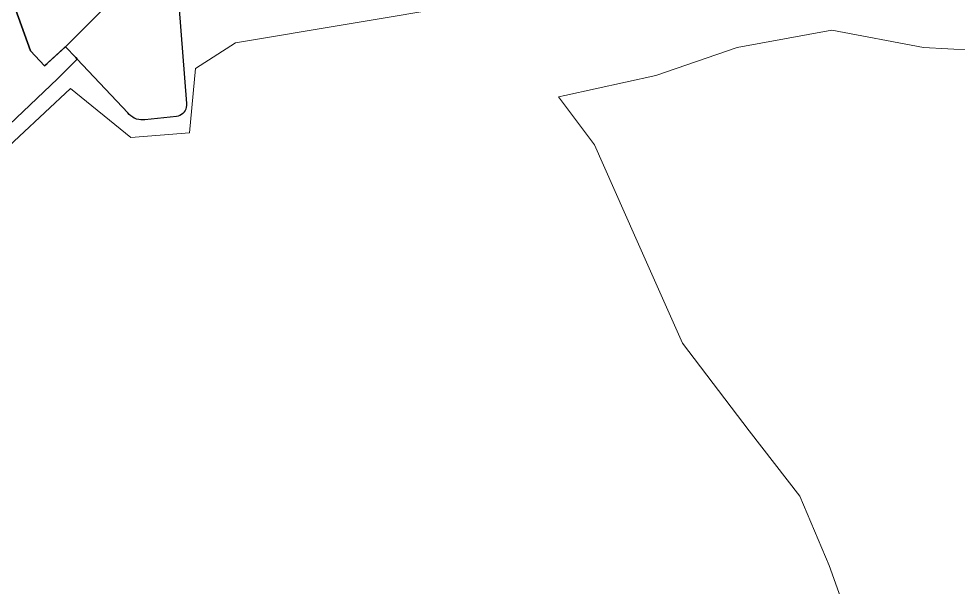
# Model space of a CAD drawing. Header units: metres. Extents: x 3 to 1027712, y 40 to 4430649.
# Drawn here: x 512282 to 512987, y 4408988 to 4409415 of the extents above; entities that cross this region are included whole.
import ezdxf

# ---------------------------------------------------------------- set-up
doc = ezdxf.new("R2010")
doc.units = ezdxf.units.M
doc.header["$MEASUREMENT"] = 0
doc.layers.add('A.ES.SDGC.CP.07003.cadastralparcel — CadastralParcel', color=1, linetype='Continuous')
doc.layers.add('Habitats_5_km', color=7, linetype='Continuous', lineweight=9, true_color=0xbefad2)
doc.layers.add('Zonas_Interes_Minero_5_km', color=7, linetype='Continuous', lineweight=9, true_color=0xc0fac1)

msp = doc.modelspace()

# ---------------------------------------------------------------- linework, layer by layer
at = {"layer": 'A.ES.SDGC.CP.07003.cadastralparcel — CadastralParcel', "color": 7, "linetype": 'Continuous', "flags": 128}
for points in [[(512258.42, 4409493.33), (512302.6, 4409540.94), (512303.61, 4409542.15), (512303.71, 4409542.06), (512333.26, 4409515.56), (512337.56, 4409510), (512337.7, 4409509.4), (512337.73, 4409508.78), (512337.66, 4409508.16), (512338.98, 4409505.22), (512345.61, 4409487.16), (512346.98, 4409483.88), (512353.96, 4409464.68), (512362.39, 4409439.09), (512318.72, 4409395.28), (512301.55, 4409379.54), (512290.98, 4409390.78), (512254.64, 4409491.15)], [(512254.64, 4409491.15), (512290.98, 4409390.78), (512301.55, 4409379.54), (512303.41, 4409381.24), (512317.21, 4409393.9), (512324.9, 4409385.77), (512326.05, 4409384.56), (512311.14, 4409369.75), (512063.92, 4409134.73)], [(512402.37, 4409425.16), (512408.09, 4409351.33), (512408.11, 4409351.11), (512408.13, 4409349.77), (512407.95, 4409348.44), (512407.57, 4409347.16), (512407, 4409345.94), (512406.42, 4409345.03), (512406.27, 4409344.83), (512405.37, 4409343.83), (512404.34, 4409342.99), (512403.18, 4409342.3), (512401.95, 4409341.79), (512400.65, 4409341.48), (512376.72, 4409339.09), (512375.47, 4409338.96), (512373.84, 4409338.98), (512372.22, 4409339.19), (512370.64, 4409339.6), (512369.12, 4409340.2), (512368.74, 4409340.39), (512367.69, 4409340.98), (512366.36, 4409341.93), (512365.16, 4409343.04), (512364.1, 4409344.28), (512326.05, 4409384.56), (512324.9, 4409385.77), (512317.21, 4409393.9), (512318.72, 4409395.28), (512362.39, 4409439.09)]]:
    msp.add_lwpolyline(points, dxfattribs=at)
at = {"layer": 'Habitats_5_km'}
msp.add_lwpolyline([(512937.48, 4408873.36), (512890.48, 4409004.36), (512868.48, 4409056.36), (512830.48, 4409105.36), (512780.48, 4409171.36), (512744.48, 4409252.36), (512714.48, 4409320.36), (512687.48, 4409356.36), (512692.12, 4409357.37), (512760.48, 4409372.36), (512821.48, 4409393.36), (512892.48, 4409406.36), (512961.48, 4409393.36), (513034.48, 4409389.36)], dxfattribs=at)
at = {"layer": 'Zonas_Interes_Minero_5_km'}
msp.add_lwpolyline([(513162.98, 4409598.03), (512959.57, 4409545.2), (512951.25, 4409554.37), (512902.45, 4409523.97), (512892.88, 4409537.73), (512874.18, 4409513.53), (512857.79, 4409521.46), (512756.24, 4409462.22), (512722.99, 4409466.52), (512615.55, 4409425.41), (512444.79, 4409396.95), (512414.76, 4409377.61), (512410.42, 4409329.38), (512366.26, 4409325.75), (512320.89, 4409362.69), (512050.92, 4409110.26)], dxfattribs=at)

doc.saveas('drawing.dxf')
